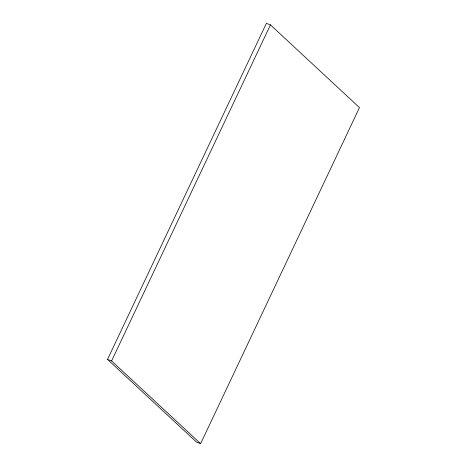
<?xml version="1.0" encoding="UTF-8"?>
<svg xmlns="http://www.w3.org/2000/svg" width="467" height="467" viewBox="0 0 467 467"><rect width="100%" height="100%" fill="white"/><g stroke="black" fill="none" stroke-linecap="round" stroke-linejoin="round"><path stroke-width="0.7" d="M107.527 359.403L266.377 23.35L270.446 24.879L359.473 107.597L200.623 443.65L196.554 442.121L107.527 359.403L111.595 360.933L200.623 443.65M111.595 360.933L270.446 24.879"/></g></svg>
